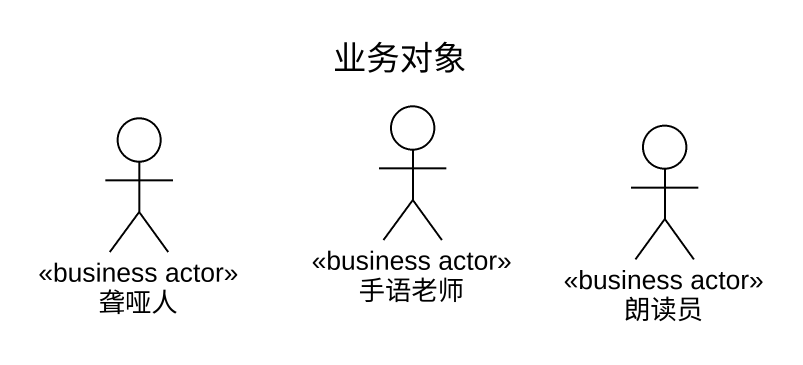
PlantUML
@startuml
title 业务对象
actor 聋哑人 <<business actor>>
actor 手语老师 <<business actor>>
actor 朗读员 <<business actor>>
@enduml
